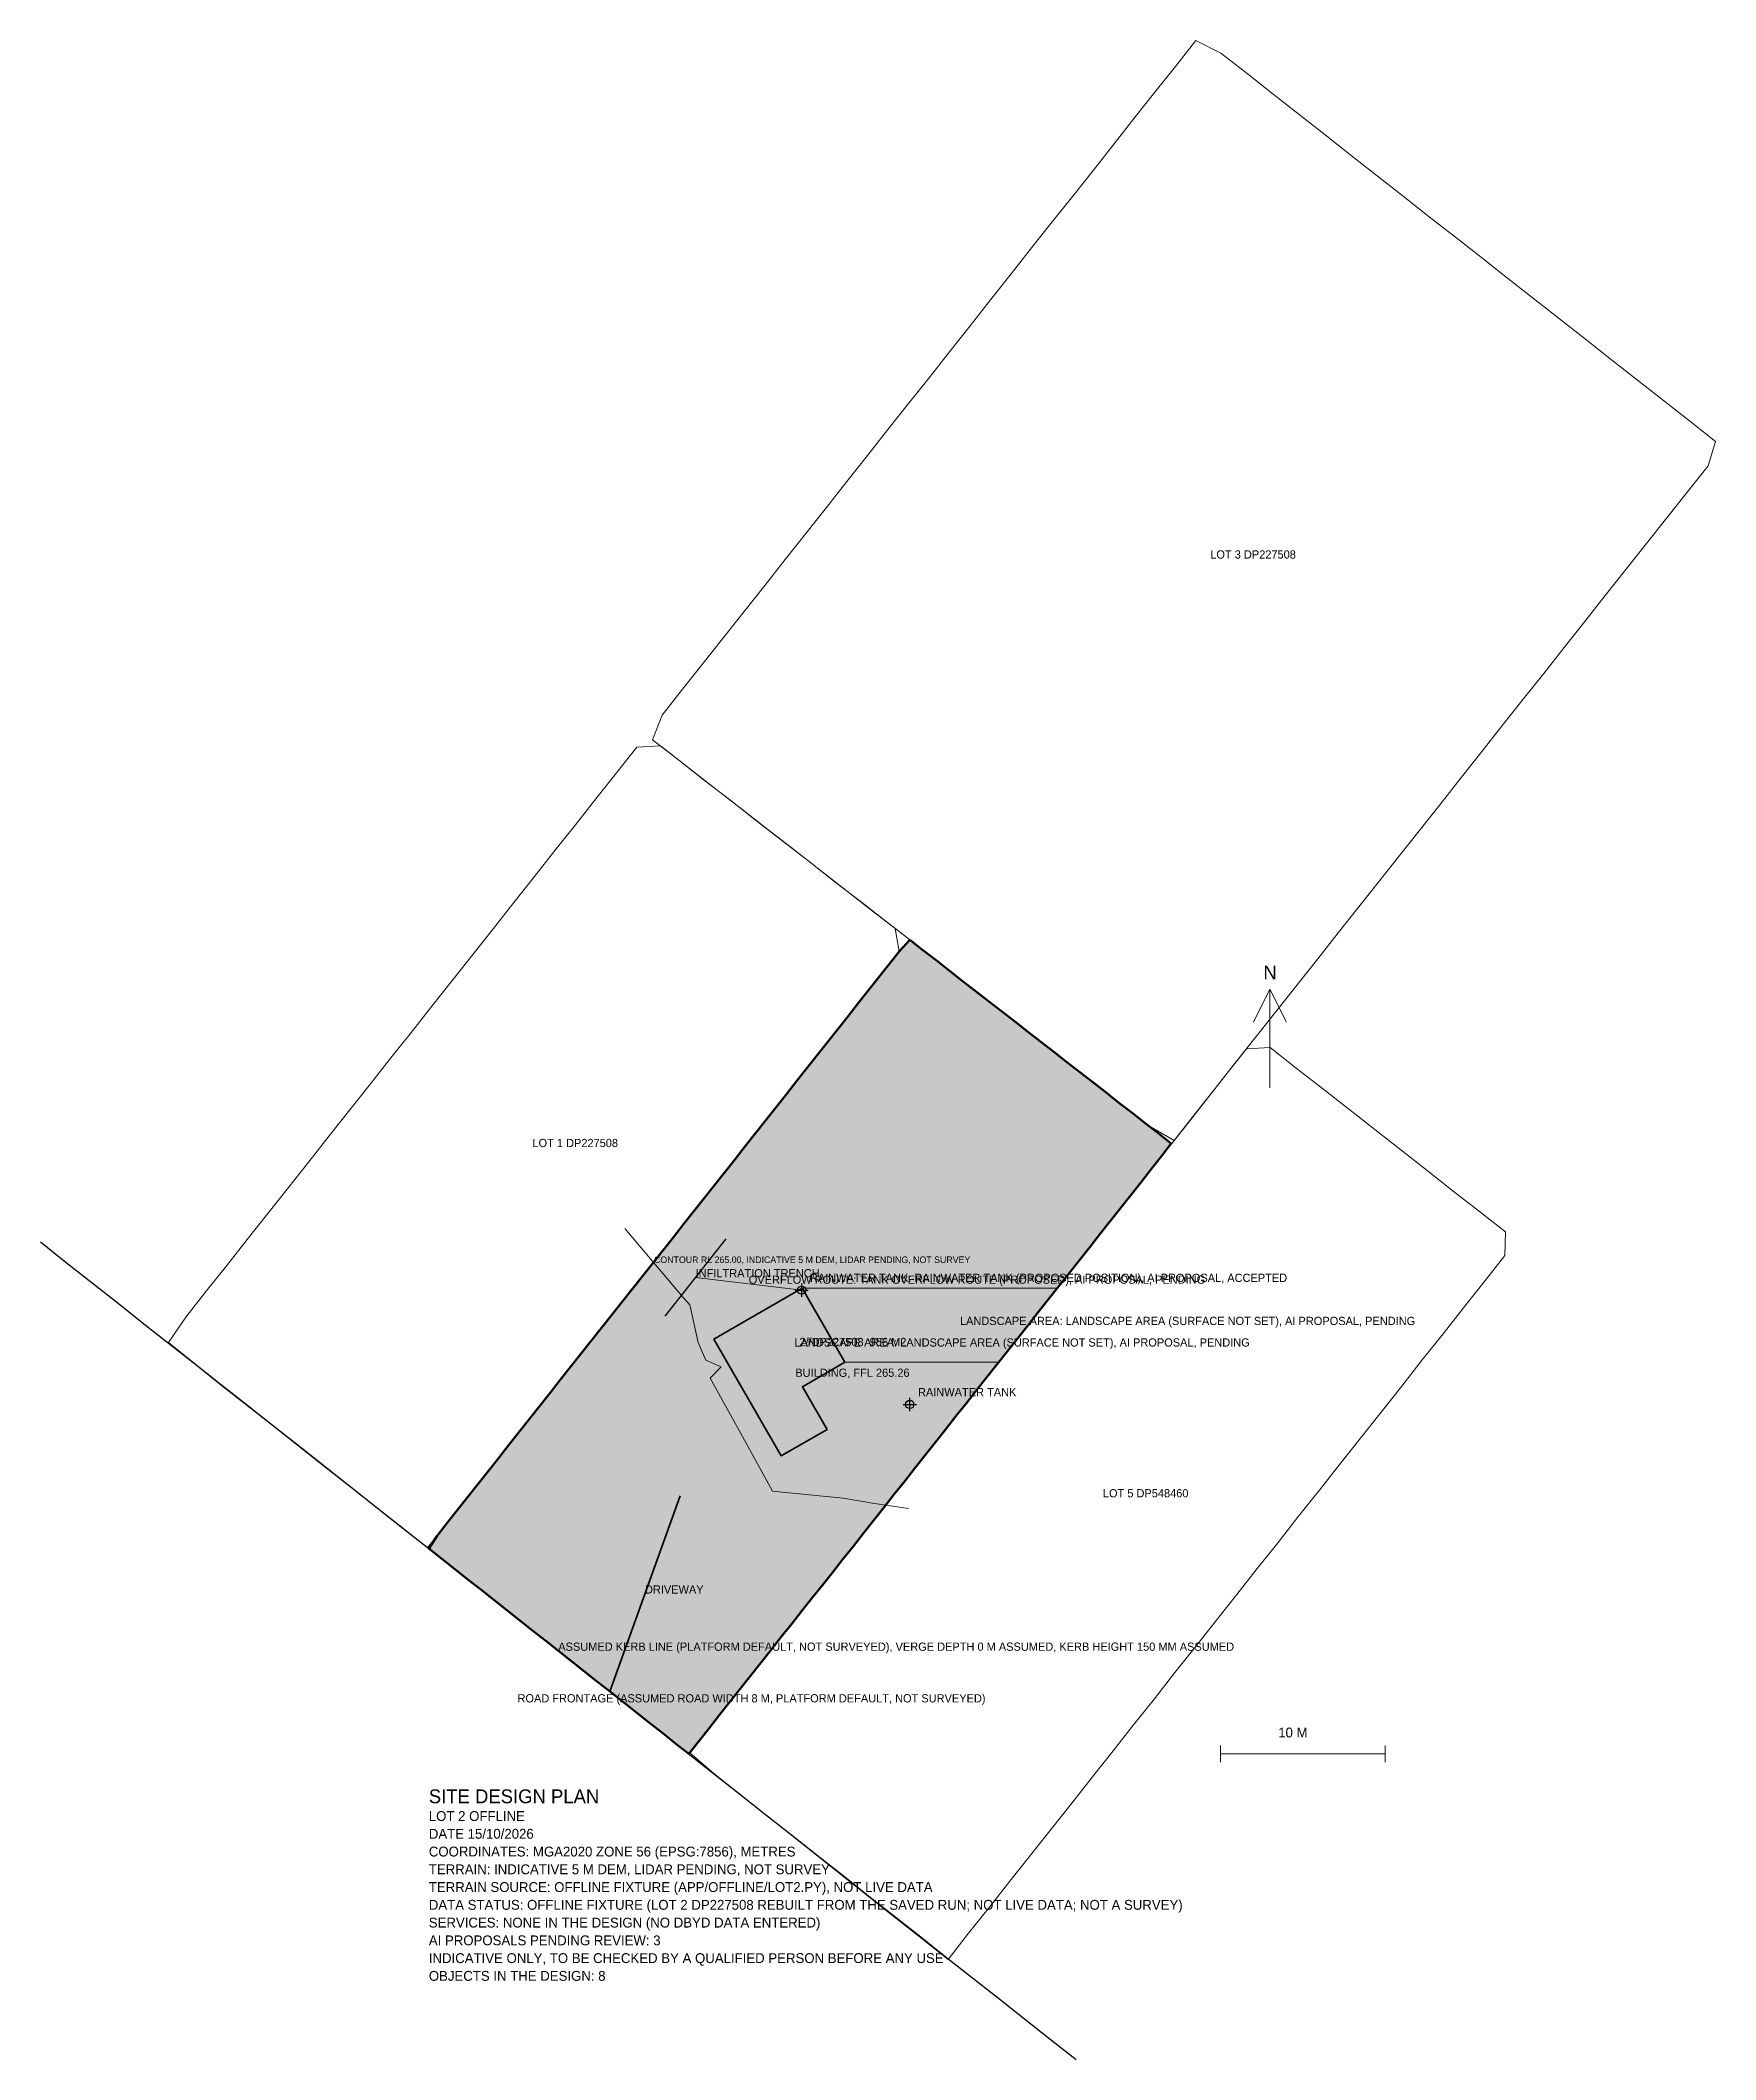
# Model space of a CAD drawing. Header units: metres. Extents: x 238420 to 238522, y 6569503 to 6569626.
import ezdxf

# ---------------------------------------------------------------- set-up
doc = ezdxf.new("R2010")
doc.units = ezdxf.units.M
for name, color, linetype, lineweight in [('JCS-ANNO-NOTE-TEXT', 7, 'CONTINUOUS', 18), ('JCS-ANNO-NRTH-LINE', 7, 'CONTINUOUS', 18), ('JCS-ANNO-NRTH-TEXT', 7, 'CONTINUOUS', 18), ('JCS-SITE-ADJN-LINE', 9, 'CONTINUOUS', 13), ('JCS-SITE-BLDP-HATCH', 7, 'CONTINUOUS', 35), ('JCS-SITE-BLDP-LINE', 7, 'CONTINUOUS', 35), ('JCS-SITE-BLDP-TEXT', 7, 'CONTINUOUS', 35), ('JCS-SITE-BNDY-LINE', 7, 'CONTINUOUS', 50), ('JCS-SITE-CONT-LINE', 8, 'CONTINUOUS', 13), ('JCS-SITE-CONT-TEXT', 8, 'CONTINUOUS', 13), ('JCS-SITE-DRVP-LINE', 8, 'CONTINUOUS', 35), ('JCS-SITE-DRVP-TEXT', 8, 'CONTINUOUS', 35), ('JCS-SITE-KERB-LINE', 7, 'CONTINUOUS', 25), ('JCS-SITE-LNDP-HATCH', 3, 'CONTINUOUS', 18), ('JCS-SITE-LNDP-LINE', 3, 'CONTINUOUS', 18), ('JCS-SITE-LNDP-TEXT', 3, 'CONTINUOUS', 18), ('JCS-SITE-LOTS-TEXT', 7, 'CONTINUOUS', 13), ('JCS-SITE-OFRP-LINE', 5, 'CONTINUOUS', 18), ('JCS-SITE-OFRP-TEXT', 5, 'CONTINUOUS', 18), ('JCS-SITE-RWTP-LINE', 5, 'CONTINUOUS', 25), ('JCS-SITE-RWTP-TEXT', 5, 'CONTINUOUS', 25), ('JCS-SITE-TRNP-LINE', 5, 'CONTINUOUS', 25), ('JCS-SITE-TRNP-TEXT', 5, 'CONTINUOUS', 25)]:
    doc.layers.add(name, color=color, linetype=linetype, lineweight=lineweight)

msp = doc.modelspace()

# ---------------------------------------------------------------- hatches: boundary and pattern name
at = {"layer": 'JCS-SITE-BLDP-HATCH'}
msp.add_hatch(color=256, dxfattribs=at).paths.add_polyline_path([(238460.73, 6569546.59), (238464.83, 6569539.49), (238467.61, 6569541.09), (238466.11, 6569543.69), (238468.7, 6569545.19), (238466.1, 6569549.69)])
at = {"layer": 'JCS-SITE-LNDP-HATCH'}
for points in [[(238453.68, 6569525.73), (238452.89, 6569526.35), (238452.1, 6569526.98), (238451.31, 6569527.6), (238450.52, 6569528.23), (238448.93, 6569529.47), (238448.14, 6569530.1), (238447.35, 6569530.72), (238446.56, 6569531.35), (238444.98, 6569532.59), (238444.19, 6569533.22), (238443.4, 6569533.84), (238443.9, 6569534.62), (238444.52, 6569535.41), (238445.15, 6569536.2), (238447.02, 6569538.57), (238447.65, 6569539.36), (238448.9, 6569540.94), (238449.52, 6569541.73), (238451.39, 6569544.1), (238452.02, 6569544.89), (238453.27, 6569546.47), (238453.89, 6569547.26), (238455.77, 6569549.63), (238456.39, 6569550.42), (238457.64, 6569552), (238458.27, 6569552.79), (238458.89, 6569553.58), (238459.52, 6569554.37), (238460.14, 6569555.16), (238460.77, 6569555.95), (238462.64, 6569558.32), (238463.26, 6569559.11), (238464.51, 6569560.69), (238465.14, 6569561.48), (238467.01, 6569563.85), (238467.64, 6569564.64), (238468.89, 6569566.22), (238469.51, 6569567.01), (238471.39, 6569569.38), (238472.01, 6569570.17), (238472.65, 6569570.86), (238473.44, 6569570.24), (238474.24, 6569569.62), (238475.03, 6569569), (238475.83, 6569568.38), (238476.62, 6569567.76), (238477.42, 6569567.14), (238478.21, 6569566.53), (238479.01, 6569565.91), (238480.6, 6569564.67), (238481.39, 6569564.05), (238482.18, 6569563.43), (238482.98, 6569562.81), (238484.57, 6569561.58), (238485.36, 6569560.96), (238486.16, 6569560.34), (238486.95, 6569559.72), (238488.54, 6569558.48), (238487.95, 6569557.7), (238486.7, 6569556.12), (238486.08, 6569555.33), (238485.45, 6569554.54), (238484.2, 6569552.96), (238483.58, 6569552.17), (238481.7, 6569549.8), (238481.62, 6569549.69), (238466.1, 6569549.69), (238460.73, 6569546.59), (238464.83, 6569539.49), (238467.61, 6569541.09), (238466.11, 6569543.69), (238468.7, 6569545.19), (238478.06, 6569545.19), (238477.95, 6569545.06), (238476.08, 6569542.69), (238475.45, 6569541.9), (238474.83, 6569541.11), (238473.58, 6569539.53), (238472.95, 6569538.74), (238471.08, 6569536.37), (238470.46, 6569535.58), (238468.58, 6569533.21), (238467.96, 6569532.42), (238466.08, 6569530.05), (238465.46, 6569529.26), (238464.83, 6569528.47), (238464.21, 6569527.68), (238463.58, 6569526.89), (238462.96, 6569526.1), (238461.08, 6569523.73), (238460.46, 6569522.94), (238459.21, 6569521.36), (238458.42, 6569521.98), (238457.63, 6569522.61), (238456.84, 6569523.23), (238456.05, 6569523.86), (238454.47, 6569525.11)], [(238478.06, 6569545.19), (238468.7, 6569545.19), (238466.1, 6569549.69), (238481.62, 6569549.69), (238481.08, 6569549.01), (238478.58, 6569545.85)]]:
    msp.add_hatch(color=256, dxfattribs=at).paths.add_polyline_path(points)

# ---------------------------------------------------------------- linework, layer by layer
at = {"layer": 'JCS-ANNO-NRTH-LINE'}
for p, q in [((238494.54, 6569561.86), (238494.54, 6569567.86)), ((238491.54, 6569520.86), (238491.54, 6569521.86)), ((238491.54, 6569521.36), (238501.54, 6569521.36)), ((238501.54, 6569520.86), (238501.54, 6569521.86))]:
    msp.add_line(p, q, dxfattribs=at)
msp.add_lwpolyline([(238493.54, 6569565.86), (238494.54, 6569567.86), (238495.54, 6569565.86)], dxfattribs=at)
at = {"layer": 'JCS-SITE-ADJN-LINE'}
for p, q in [((238488.79, 6569623.98), (238490.04, 6569625.56)), ((238490.04, 6569625.56), (238491.56, 6569624.78)), ((238487.54, 6569622.41), (238488.79, 6569623.98)), ((238491.56, 6569624.78), (238493.15, 6569623.54)), ((238493.15, 6569623.54), (238494.73, 6569622.3)), ((238486.29, 6569620.83), (238487.54, 6569622.41)), ((238494.73, 6569622.3), (238496.31, 6569621.05)), ((238485.04, 6569619.25), (238486.29, 6569620.83)), ((238496.31, 6569621.05), (238497.89, 6569619.81)), ((238483.8, 6569617.67), (238485.04, 6569619.25)), ((238497.89, 6569619.81), (238499.48, 6569618.57)), ((238499.48, 6569618.57), (238501.06, 6569617.33)), ((238482.55, 6569616.09), (238483.8, 6569617.67)), ((238501.06, 6569617.33), (238502.64, 6569616.08)), ((238481.3, 6569614.52), (238482.55, 6569616.09)), ((238502.64, 6569616.08), (238504.22, 6569614.84)), ((238480.05, 6569612.94), (238481.3, 6569614.52)), ((238504.22, 6569614.84), (238505.81, 6569613.6)), ((238478.8, 6569611.36), (238480.05, 6569612.94)), ((238505.81, 6569613.6), (238507.39, 6569612.36)), ((238507.39, 6569612.36), (238508.97, 6569611.11)), ((238477.55, 6569609.78), (238478.8, 6569611.36)), ((238508.97, 6569611.11), (238510.55, 6569609.87)), ((238476.31, 6569608.2), (238477.55, 6569609.78)), ((238510.55, 6569609.87), (238512.14, 6569608.63)), ((238475.06, 6569606.63), (238476.31, 6569608.2)), ((238512.14, 6569608.63), (238513.72, 6569607.39)), ((238513.72, 6569607.39), (238515.3, 6569606.14)), ((238473.81, 6569605.05), (238475.06, 6569606.63)), ((238515.3, 6569606.14), (238516.88, 6569604.9)), ((238472.56, 6569603.47), (238473.81, 6569605.05)), ((238516.88, 6569604.9), (238518.47, 6569603.66)), ((238471.31, 6569601.89), (238472.56, 6569603.47)), ((238518.47, 6569603.66), (238520.05, 6569602.42)), ((238470.07, 6569600.31), (238471.31, 6569601.89)), ((238520.05, 6569602.42), (238521.63, 6569601.17)), ((238521.63, 6569601.17), (238521.17, 6569599.69)), ((238468.82, 6569598.74), (238470.07, 6569600.31)), ((238521.17, 6569599.69), (238519.92, 6569598.11)), ((238467.57, 6569597.16), (238468.82, 6569598.74)), ((238519.92, 6569598.11), (238518.67, 6569596.53)), ((238466.32, 6569595.58), (238467.57, 6569597.16)), ((238518.67, 6569596.53), (238517.42, 6569594.96)), ((238465.07, 6569594), (238466.32, 6569595.58)), ((238517.42, 6569594.96), (238516.17, 6569593.38)), ((238463.83, 6569592.42), (238465.07, 6569594)), ((238516.17, 6569593.38), (238514.92, 6569591.8)), ((238462.58, 6569590.84), (238463.83, 6569592.42)), ((238461.33, 6569589.27), (238462.58, 6569590.84)), ((238514.92, 6569591.8), (238513.68, 6569590.22)), ((238513.68, 6569590.22), (238512.43, 6569588.65)), ((238460.08, 6569587.69), (238461.33, 6569589.27)), ((238512.43, 6569588.65), (238511.18, 6569587.07)), ((238458.83, 6569586.11), (238460.08, 6569587.69)), ((238511.18, 6569587.07), (238509.93, 6569585.49)), ((238457.59, 6569584.53), (238458.83, 6569586.11)), ((238509.93, 6569585.49), (238508.68, 6569583.91)), ((238457, 6569583.03), (238457.59, 6569584.53)), ((238508.68, 6569583.91), (238507.43, 6569582.33)), ((238454.81, 6569581.01), (238456.05, 6569582.59)), ((238456.05, 6569582.59), (238457.48, 6569582.66)), ((238458.59, 6569581.8), (238457, 6569583.03)), ((238457.48, 6569582.66), (238459.07, 6569581.42)), ((238507.43, 6569582.33), (238506.18, 6569580.76)), ((238453.56, 6569579.44), (238454.81, 6569581.01)), ((238460.17, 6569580.56), (238458.59, 6569581.8)), ((238459.07, 6569581.42), (238460.65, 6569580.19)), ((238461.76, 6569579.33), (238460.17, 6569580.56)), ((238460.65, 6569580.19), (238462.24, 6569578.96)), ((238506.18, 6569580.76), (238504.94, 6569579.18)), ((238452.31, 6569577.86), (238453.56, 6569579.44)), ((238463.35, 6569578.09), (238461.76, 6569579.33)), ((238462.24, 6569578.96), (238463.83, 6569577.72)), ((238504.94, 6569579.18), (238503.69, 6569577.6)), ((238451.07, 6569576.29), (238452.31, 6569577.86)), ((238464.94, 6569576.85), (238463.35, 6569578.09)), ((238463.83, 6569577.72), (238465.41, 6569576.49)), ((238503.69, 6569577.6), (238502.44, 6569576.02)), ((238449.82, 6569574.71), (238451.07, 6569576.29)), ((238466.53, 6569575.62), (238464.94, 6569576.85)), ((238465.41, 6569576.49), (238467, 6569575.25)), ((238502.44, 6569576.02), (238501.19, 6569574.45)), ((238468.11, 6569574.38), (238466.53, 6569575.62)), ((238467, 6569575.25), (238468.58, 6569574.02)), ((238448.57, 6569573.13), (238449.82, 6569574.71)), ((238469.7, 6569573.15), (238468.11, 6569574.38)), ((238468.58, 6569574.02), (238470.17, 6569572.78)), ((238501.19, 6569574.45), (238499.94, 6569572.87)), ((238447.33, 6569571.56), (238448.57, 6569573.13)), ((238471.29, 6569571.91), (238469.7, 6569573.15)), ((238470.17, 6569572.78), (238471.76, 6569571.55)), ((238499.94, 6569572.87), (238498.69, 6569571.29)), ((238446.08, 6569569.98), (238447.33, 6569571.56)), ((238472.88, 6569570.68), (238471.29, 6569571.91)), ((238471.76, 6569571.55), (238472, 6569570.15)), ((238498.69, 6569571.29), (238497.45, 6569569.71)), ((238444.83, 6569568.41), (238446.08, 6569569.98)), ((238472, 6569570.15), (238470.75, 6569568.58)), ((238474.46, 6569569.44), (238472.88, 6569570.68)), ((238476.05, 6569568.21), (238474.46, 6569569.44)), ((238497.45, 6569569.71), (238496.2, 6569568.13)), ((238443.59, 6569566.83), (238444.83, 6569568.41)), ((238470.75, 6569568.58), (238469.51, 6569567)), ((238477.64, 6569566.97), (238476.05, 6569568.21)), ((238496.2, 6569568.13), (238494.95, 6569566.56)), ((238442.34, 6569565.25), (238443.59, 6569566.83)), ((238469.51, 6569567), (238468.26, 6569565.42)), ((238479.23, 6569565.73), (238477.64, 6569566.97)), ((238494.95, 6569566.56), (238493.7, 6569564.98)), ((238441.09, 6569563.68), (238442.34, 6569565.25)), ((238468.26, 6569565.42), (238467.01, 6569563.85)), ((238480.82, 6569564.5), (238479.23, 6569565.73)), ((238493.7, 6569564.98), (238492.45, 6569563.4)), ((238467.01, 6569563.85), (238465.77, 6569562.27)), ((238482.4, 6569563.26), (238480.82, 6569564.5)), ((238491.86, 6569562.65), (238493.11, 6569564.24)), ((238493.11, 6569564.24), (238494.55, 6569564.32)), ((238494.55, 6569564.32), (238496.14, 6569563.07)), ((238439.85, 6569562.1), (238441.09, 6569563.68)), ((238483.99, 6569562.03), (238482.4, 6569563.26)), ((238490.61, 6569561.07), (238491.86, 6569562.65)), ((238492.45, 6569563.4), (238491.21, 6569561.82)), ((238496.14, 6569563.07), (238497.73, 6569561.83)), ((238438.6, 6569560.53), (238439.85, 6569562.1)), ((238465.77, 6569562.27), (238464.52, 6569560.7)), ((238485.58, 6569560.79), (238483.99, 6569562.03)), ((238491.21, 6569561.82), (238489.96, 6569560.24)), ((238497.73, 6569561.83), (238499.32, 6569560.58)), ((238437.35, 6569558.95), (238438.6, 6569560.53)), ((238464.52, 6569560.7), (238463.27, 6569559.12)), ((238487.17, 6569559.55), (238485.58, 6569560.79)), ((238489.96, 6569560.24), (238488.71, 6569558.66)), ((238489.36, 6569559.48), (238490.61, 6569561.07)), ((238499.32, 6569560.58), (238500.91, 6569559.33)), ((238436.1, 6569557.37), (238437.35, 6569558.95)), ((238463.27, 6569559.12), (238462.03, 6569557.54)), ((238488.71, 6569558.66), (238487.17, 6569559.55)), ((238488.1, 6569557.89), (238489.36, 6569559.48)), ((238500.91, 6569559.33), (238502.5, 6569558.09)), ((238486.85, 6569556.31), (238488.1, 6569557.89)), ((238502.5, 6569558.09), (238504.09, 6569556.84)), ((238434.86, 6569555.8), (238436.1, 6569557.37)), ((238462.03, 6569557.54), (238460.78, 6569555.97)), ((238504.09, 6569556.84), (238505.68, 6569555.59)), ((238433.61, 6569554.22), (238434.86, 6569555.8)), ((238460.78, 6569555.97), (238459.54, 6569554.39)), ((238485.6, 6569554.72), (238486.85, 6569556.31)), ((238505.68, 6569555.59), (238507.27, 6569554.35)), ((238432.36, 6569552.65), (238433.61, 6569554.22)), ((238459.54, 6569554.39), (238458.29, 6569552.82)), ((238484.34, 6569553.14), (238485.6, 6569554.72)), ((238507.27, 6569554.35), (238508.86, 6569553.1)), ((238458.29, 6569552.82), (238457.04, 6569551.24)), ((238483.09, 6569551.55), (238484.34, 6569553.14)), ((238508.86, 6569553.1), (238508.82, 6569551.66)), ((238431.12, 6569551.07), (238432.36, 6569552.65)), ((238481.83, 6569549.97), (238483.09, 6569551.55)), ((238508.82, 6569551.66), (238507.57, 6569550.07)), ((238429.87, 6569549.49), (238431.12, 6569551.07)), ((238457.04, 6569551.24), (238455.8, 6569549.66)), ((238428.62, 6569547.92), (238429.87, 6569549.49)), ((238455.8, 6569549.66), (238454.55, 6569548.09)), ((238480.58, 6569548.38), (238481.83, 6569549.97)), ((238507.57, 6569550.07), (238506.31, 6569548.49)), ((238427.57, 6569546.37), (238428.62, 6569547.92)), ((238454.55, 6569548.09), (238453.3, 6569546.51)), ((238479.33, 6569546.8), (238480.58, 6569548.38)), ((238506.31, 6569548.49), (238505.06, 6569546.9)), ((238478.07, 6569545.21), (238479.33, 6569546.8)), ((238505.06, 6569546.9), (238503.8, 6569545.32)), ((238429.14, 6569545.12), (238427.57, 6569546.37)), ((238453.3, 6569546.51), (238452.06, 6569544.93)), ((238503.8, 6569545.32), (238502.55, 6569543.73)), ((238430.72, 6569543.87), (238429.14, 6569545.12)), ((238452.06, 6569544.93), (238450.81, 6569543.36)), ((238476.82, 6569543.63), (238478.07, 6569545.21)), ((238432.3, 6569542.63), (238430.72, 6569543.87)), ((238450.81, 6569543.36), (238449.56, 6569541.78)), ((238475.57, 6569542.04), (238476.82, 6569543.63)), ((238502.55, 6569543.73), (238501.3, 6569542.15)), ((238433.87, 6569541.38), (238432.3, 6569542.63)), ((238449.56, 6569541.78), (238448.32, 6569540.21)), ((238474.31, 6569540.46), (238475.57, 6569542.04)), ((238501.3, 6569542.15), (238500.04, 6569540.56)), ((238435.45, 6569540.13), (238433.87, 6569541.38)), ((238473.06, 6569538.87), (238474.31, 6569540.46)), ((238500.04, 6569540.56), (238498.79, 6569538.98)), ((238437.02, 6569538.89), (238435.45, 6569540.13)), ((238448.32, 6569540.21), (238447.07, 6569538.63)), ((238438.6, 6569537.64), (238437.02, 6569538.89)), ((238447.07, 6569538.63), (238445.82, 6569537.05)), ((238471.8, 6569537.29), (238473.06, 6569538.87)), ((238498.79, 6569538.98), (238497.54, 6569537.39)), ((238440.18, 6569536.39), (238438.6, 6569537.64)), ((238445.82, 6569537.05), (238444.58, 6569535.48)), ((238470.55, 6569535.7), (238471.8, 6569537.29)), ((238497.54, 6569537.39), (238496.28, 6569535.81)), ((238441.75, 6569535.15), (238440.18, 6569536.39)), ((238469.3, 6569534.12), (238470.55, 6569535.7)), ((238496.28, 6569535.81), (238495.03, 6569534.22)), ((238443.33, 6569533.9), (238441.75, 6569535.15)), ((238444.58, 6569535.48), (238443.33, 6569533.9)), ((238468.04, 6569532.53), (238469.3, 6569534.12)), ((238495.03, 6569534.22), (238493.77, 6569532.64)), ((238466.79, 6569530.95), (238468.04, 6569532.53)), ((238493.77, 6569532.64), (238492.52, 6569531.05)), ((238465.54, 6569529.36), (238466.79, 6569530.95)), ((238492.52, 6569531.05), (238491.27, 6569529.47)), ((238464.28, 6569527.78), (238465.54, 6569529.36)), ((238491.27, 6569529.47), (238490.01, 6569527.88)), ((238463.03, 6569526.19), (238464.28, 6569527.78)), ((238490.01, 6569527.88), (238488.76, 6569526.3)), ((238461.78, 6569524.6), (238463.03, 6569526.19)), ((238488.76, 6569526.3), (238487.51, 6569524.71)), ((238460.52, 6569523.02), (238461.78, 6569524.6)), ((238487.51, 6569524.71), (238486.25, 6569523.13)), ((238459.27, 6569521.43), (238460.52, 6569523.02)), ((238486.25, 6569523.13), (238485, 6569521.54)), ((238460.72, 6569520.16), (238459.27, 6569521.43)), ((238485, 6569521.54), (238483.75, 6569519.96)), ((238462.3, 6569518.91), (238460.72, 6569520.16)), ((238483.75, 6569519.96), (238482.49, 6569518.37)), ((238463.89, 6569517.65), (238462.3, 6569518.91)), ((238482.49, 6569518.37), (238481.24, 6569516.79)), ((238465.47, 6569516.39), (238463.89, 6569517.65)), ((238467.05, 6569515.14), (238465.47, 6569516.39)), ((238481.24, 6569516.79), (238479.98, 6569515.2)), ((238468.64, 6569513.88), (238467.05, 6569515.14)), ((238479.98, 6569515.2), (238478.73, 6569513.62)), ((238470.22, 6569512.63), (238468.64, 6569513.88)), ((238478.73, 6569513.62), (238477.48, 6569512.03)), ((238471.8, 6569511.37), (238470.22, 6569512.63)), ((238473.39, 6569510.12), (238471.8, 6569511.37)), ((238477.48, 6569512.03), (238476.22, 6569510.45)), ((238474.97, 6569508.86), (238473.39, 6569510.12)), ((238476.22, 6569510.45), (238474.97, 6569508.86))]:
    msp.add_line(p, q, dxfattribs=at)
at = {"layer": 'JCS-SITE-BLDP-LINE'}
msp.add_lwpolyline([(238460.73, 6569546.59), (238464.83, 6569539.49), (238467.61, 6569541.09), (238466.11, 6569543.69), (238468.7, 6569545.19), (238466.1, 6569549.69)], close=True, dxfattribs=at)
at = {"layer": 'JCS-SITE-BNDY-LINE'}
for p, q in [((238472.01, 6569570.17), (238471.39, 6569569.38)), ((238472.65, 6569570.86), (238472.01, 6569570.17)), ((238473.44, 6569570.24), (238472.65, 6569570.86)), ((238474.24, 6569569.62), (238473.44, 6569570.24)), ((238471.39, 6569569.38), (238470.76, 6569568.59)), ((238475.03, 6569569), (238474.24, 6569569.62)), ((238475.83, 6569568.38), (238475.03, 6569569)), ((238470.14, 6569567.8), (238469.51, 6569567.01)), ((238470.76, 6569568.59), (238470.14, 6569567.8)), ((238476.62, 6569567.76), (238475.83, 6569568.38)), ((238477.42, 6569567.14), (238476.62, 6569567.76)), ((238468.89, 6569566.22), (238468.26, 6569565.43)), ((238469.51, 6569567.01), (238468.89, 6569566.22)), ((238478.21, 6569566.53), (238477.42, 6569567.14)), ((238479.01, 6569565.91), (238478.21, 6569566.53)), ((238468.26, 6569565.43), (238467.64, 6569564.64)), ((238479.8, 6569565.29), (238479.01, 6569565.91)), ((238480.6, 6569564.67), (238479.8, 6569565.29)), ((238467.01, 6569563.85), (238466.39, 6569563.06)), ((238467.64, 6569564.64), (238467.01, 6569563.85)), ((238481.39, 6569564.05), (238480.6, 6569564.67)), ((238482.18, 6569563.43), (238481.39, 6569564.05)), ((238466.39, 6569563.06), (238465.76, 6569562.27)), ((238482.98, 6569562.81), (238482.18, 6569563.43)), ((238483.77, 6569562.2), (238482.98, 6569562.81)), ((238465.14, 6569561.48), (238464.51, 6569560.69)), ((238465.76, 6569562.27), (238465.14, 6569561.48)), ((238484.57, 6569561.58), (238483.77, 6569562.2)), ((238485.36, 6569560.96), (238484.57, 6569561.58)), ((238464.51, 6569560.69), (238463.89, 6569559.9)), ((238486.16, 6569560.34), (238485.36, 6569560.96)), ((238486.95, 6569559.72), (238486.16, 6569560.34)), ((238463.26, 6569559.11), (238462.64, 6569558.32)), ((238463.89, 6569559.9), (238463.26, 6569559.11)), ((238487.75, 6569559.1), (238486.95, 6569559.72)), ((238488.54, 6569558.48), (238487.75, 6569559.1)), ((238462.64, 6569558.32), (238462.02, 6569557.53)), ((238487.32, 6569556.91), (238487.95, 6569557.7)), ((238487.95, 6569557.7), (238488.54, 6569558.48)), ((238461.39, 6569556.74), (238460.77, 6569555.95)), ((238462.02, 6569557.53), (238461.39, 6569556.74)), ((238486.7, 6569556.12), (238487.32, 6569556.91)), ((238460.14, 6569555.16), (238459.52, 6569554.37)), ((238460.77, 6569555.95), (238460.14, 6569555.16)), ((238485.45, 6569554.54), (238486.08, 6569555.33)), ((238486.08, 6569555.33), (238486.7, 6569556.12)), ((238459.52, 6569554.37), (238458.89, 6569553.58)), ((238484.83, 6569553.75), (238485.45, 6569554.54)), ((238458.27, 6569552.79), (238457.64, 6569552)), ((238458.89, 6569553.58), (238458.27, 6569552.79)), ((238483.58, 6569552.17), (238484.2, 6569552.96)), ((238484.2, 6569552.96), (238484.83, 6569553.75)), ((238457.64, 6569552), (238457.02, 6569551.21)), ((238482.95, 6569551.38), (238483.58, 6569552.17)), ((238456.39, 6569550.42), (238455.77, 6569549.63)), ((238457.02, 6569551.21), (238456.39, 6569550.42)), ((238481.7, 6569549.8), (238482.33, 6569550.59)), ((238482.33, 6569550.59), (238482.95, 6569551.38)), ((238455.77, 6569549.63), (238455.14, 6569548.84)), ((238480.45, 6569548.22), (238481.08, 6569549.01)), ((238481.08, 6569549.01), (238481.7, 6569549.8)), ((238454.52, 6569548.05), (238453.89, 6569547.26)), ((238455.14, 6569548.84), (238454.52, 6569548.05)), ((238479.83, 6569547.43), (238480.45, 6569548.22)), ((238453.89, 6569547.26), (238453.27, 6569546.47)), ((238478.58, 6569545.85), (238479.2, 6569546.64)), ((238479.2, 6569546.64), (238479.83, 6569547.43)), ((238452.64, 6569545.68), (238452.02, 6569544.89)), ((238453.27, 6569546.47), (238452.64, 6569545.68)), ((238477.95, 6569545.06), (238478.58, 6569545.85)), ((238451.39, 6569544.1), (238450.77, 6569543.31)), ((238452.02, 6569544.89), (238451.39, 6569544.1)), ((238476.7, 6569543.48), (238477.33, 6569544.27)), ((238477.33, 6569544.27), (238477.95, 6569545.06)), ((238450.77, 6569543.31), (238450.14, 6569542.52)), ((238476.08, 6569542.69), (238476.7, 6569543.48)), ((238449.52, 6569541.73), (238448.9, 6569540.94)), ((238450.14, 6569542.52), (238449.52, 6569541.73)), ((238474.83, 6569541.11), (238475.45, 6569541.9)), ((238475.45, 6569541.9), (238476.08, 6569542.69)), ((238448.9, 6569540.94), (238448.27, 6569540.15)), ((238474.2, 6569540.32), (238474.83, 6569541.11)), ((238447.65, 6569539.36), (238447.02, 6569538.57)), ((238448.27, 6569540.15), (238447.65, 6569539.36)), ((238472.95, 6569538.74), (238473.58, 6569539.53)), ((238473.58, 6569539.53), (238474.2, 6569540.32)), ((238447.02, 6569538.57), (238446.4, 6569537.78)), ((238471.7, 6569537.16), (238472.33, 6569537.95)), ((238472.33, 6569537.95), (238472.95, 6569538.74)), ((238445.77, 6569536.99), (238445.15, 6569536.2)), ((238446.4, 6569537.78), (238445.77, 6569536.99)), ((238471.08, 6569536.37), (238471.7, 6569537.16)), ((238445.15, 6569536.2), (238444.52, 6569535.41)), ((238469.83, 6569534.79), (238470.46, 6569535.58)), ((238470.46, 6569535.58), (238471.08, 6569536.37)), ((238443.9, 6569534.62), (238443.4, 6569533.84)), ((238444.52, 6569535.41), (238443.9, 6569534.62)), ((238469.21, 6569534), (238469.83, 6569534.79)), ((238443.4, 6569533.84), (238444.19, 6569533.22)), ((238444.19, 6569533.22), (238444.98, 6569532.59)), ((238467.96, 6569532.42), (238468.58, 6569533.21)), ((238468.58, 6569533.21), (238469.21, 6569534)), ((238444.98, 6569532.59), (238445.77, 6569531.97)), ((238445.77, 6569531.97), (238446.56, 6569531.35)), ((238467.33, 6569531.63), (238467.96, 6569532.42)), ((238446.56, 6569531.35), (238447.35, 6569530.72)), ((238447.35, 6569530.72), (238448.14, 6569530.1)), ((238466.08, 6569530.05), (238466.71, 6569530.84)), ((238466.71, 6569530.84), (238467.33, 6569531.63)), ((238448.14, 6569530.1), (238448.93, 6569529.47)), ((238448.93, 6569529.47), (238449.73, 6569528.85)), ((238465.46, 6569529.26), (238466.08, 6569530.05)), ((238449.73, 6569528.85), (238450.52, 6569528.23)), ((238450.52, 6569528.23), (238451.31, 6569527.6)), ((238464.21, 6569527.68), (238464.83, 6569528.47)), ((238464.83, 6569528.47), (238465.46, 6569529.26)), ((238451.31, 6569527.6), (238452.1, 6569526.98)), ((238452.1, 6569526.98), (238452.89, 6569526.35)), ((238462.96, 6569526.1), (238463.58, 6569526.89)), ((238463.58, 6569526.89), (238464.21, 6569527.68)), ((238452.89, 6569526.35), (238453.68, 6569525.73)), ((238453.68, 6569525.73), (238454.47, 6569525.11)), ((238462.33, 6569525.31), (238462.96, 6569526.1)), ((238454.47, 6569525.11), (238455.26, 6569524.48)), ((238455.26, 6569524.48), (238456.05, 6569523.86)), ((238461.08, 6569523.73), (238461.71, 6569524.52)), ((238461.71, 6569524.52), (238462.33, 6569525.31)), ((238456.05, 6569523.86), (238456.84, 6569523.23)), ((238456.84, 6569523.23), (238457.63, 6569522.61)), ((238460.46, 6569522.94), (238461.08, 6569523.73)), ((238457.63, 6569522.61), (238458.42, 6569521.98)), ((238458.42, 6569521.98), (238459.21, 6569521.36)), ((238459.21, 6569521.36), (238459.83, 6569522.15)), ((238459.83, 6569522.15), (238460.46, 6569522.94))]:
    msp.add_line(p, q, dxfattribs=at)
at = {"layer": 'JCS-SITE-CONT-LINE'}
for p, q in [((238455.32, 6569553.3), (238455.32, 6569553.3)), ((238455.32, 6569553.3), (238458.86, 6569549.12)), ((238458.86, 6569549.12), (238459.26, 6569548.66)), ((238459.26, 6569548.66), (238459.78, 6569546.37)), ((238460.25, 6569545.31), (238459.78, 6569546.37)), ((238461.17, 6569544.9), (238460.25, 6569545.31)), ((238460.51, 6569544.21), (238461.17, 6569544.9)), ((238460.51, 6569544.21), (238462.48, 6569540.66)), ((238462.48, 6569540.66), (238464.3, 6569537.33)), ((238465.11, 6569537.26), (238464.3, 6569537.33)), ((238465.11, 6569537.26), (238468.6, 6569536.91)), ((238470.49, 6569536.58), (238468.6, 6569536.91)), ((238470.49, 6569536.58), (238472.56, 6569536.29))]:
    msp.add_line(p, q, dxfattribs=at)
at = {"layer": 'JCS-SITE-DRVP-LINE'}
msp.add_lwpolyline([(238454.4, 6569525.16), (238458.69, 6569537.06)], dxfattribs=at)
at = {"layer": 'JCS-SITE-KERB-LINE'}
for p, q in [((238419.79, 6569552.49), (238421.36, 6569551.25)), ((238421.36, 6569551.25), (238422.93, 6569550.01)), ((238422.93, 6569550.01), (238424.51, 6569548.76)), ((238424.51, 6569548.76), (238426.08, 6569547.52)), ((238426.08, 6569547.52), (238427.66, 6569546.28)), ((238427.66, 6569546.28), (238429.23, 6569545.03)), ((238429.23, 6569545.03), (238430.8, 6569543.79)), ((238430.8, 6569543.79), (238432.38, 6569542.55)), ((238432.38, 6569542.55), (238433.95, 6569541.3)), ((238433.95, 6569541.3), (238435.53, 6569540.06)), ((238435.53, 6569540.06), (238437.1, 6569538.82)), ((238437.1, 6569538.82), (238438.68, 6569537.58)), ((238438.68, 6569537.58), (238440.25, 6569536.33)), ((238440.25, 6569536.33), (238441.83, 6569535.09)), ((238441.83, 6569535.09), (238443.4, 6569533.85)), ((238443.4, 6569533.85), (238444.97, 6569532.6)), ((238444.97, 6569532.6), (238446.55, 6569531.36)), ((238446.55, 6569531.36), (238448.12, 6569530.12)), ((238448.12, 6569530.12), (238449.7, 6569528.87)), ((238449.7, 6569528.87), (238451.27, 6569527.63)), ((238451.27, 6569527.63), (238452.84, 6569526.39)), ((238452.84, 6569526.39), (238454.42, 6569525.14)), ((238454.42, 6569525.14), (238455.99, 6569523.9)), ((238455.99, 6569523.9), (238457.57, 6569522.66)), ((238457.57, 6569522.66), (238459.14, 6569521.41)), ((238459.14, 6569521.41), (238460.71, 6569520.17)), ((238460.71, 6569520.17), (238462.29, 6569518.93)), ((238462.29, 6569518.93), (238463.86, 6569517.68)), ((238463.86, 6569517.68), (238465.44, 6569516.44)), ((238465.44, 6569516.44), (238467.01, 6569515.2)), ((238467.01, 6569515.2), (238468.59, 6569513.96)), ((238468.59, 6569513.96), (238470.16, 6569512.71)), ((238470.16, 6569512.71), (238471.73, 6569511.47)), ((238471.73, 6569511.47), (238473.31, 6569510.23)), ((238473.31, 6569510.23), (238474.88, 6569508.98)), ((238474.88, 6569508.98), (238476.46, 6569507.74)), ((238476.46, 6569507.74), (238478.03, 6569506.5)), ((238478.03, 6569506.5), (238479.61, 6569505.25)), ((238479.61, 6569505.25), (238481.18, 6569504.01)), ((238481.18, 6569504.01), (238482.75, 6569502.77))]:
    msp.add_line(p, q, dxfattribs=at)
at = {"layer": 'JCS-SITE-LNDP-LINE'}
for points in [[(238453.68, 6569525.73), (238452.89, 6569526.35), (238452.1, 6569526.98), (238451.31, 6569527.6), (238450.52, 6569528.23), (238448.93, 6569529.47), (238448.14, 6569530.1), (238447.35, 6569530.72), (238446.56, 6569531.35), (238444.98, 6569532.59), (238444.19, 6569533.22), (238443.4, 6569533.84), (238443.9, 6569534.62), (238444.52, 6569535.41), (238445.15, 6569536.2), (238447.02, 6569538.57), (238447.65, 6569539.36), (238448.9, 6569540.94), (238449.52, 6569541.73), (238451.39, 6569544.1), (238452.02, 6569544.89), (238453.27, 6569546.47), (238453.89, 6569547.26), (238455.77, 6569549.63), (238456.39, 6569550.42), (238457.64, 6569552), (238458.27, 6569552.79), (238458.89, 6569553.58), (238459.52, 6569554.37), (238460.14, 6569555.16), (238460.77, 6569555.95), (238462.64, 6569558.32), (238463.26, 6569559.11), (238464.51, 6569560.69), (238465.14, 6569561.48), (238467.01, 6569563.85), (238467.64, 6569564.64), (238468.89, 6569566.22), (238469.51, 6569567.01), (238471.39, 6569569.38), (238472.01, 6569570.17), (238472.65, 6569570.86), (238473.44, 6569570.24), (238474.24, 6569569.62), (238475.03, 6569569), (238475.83, 6569568.38), (238476.62, 6569567.76), (238477.42, 6569567.14), (238478.21, 6569566.53), (238479.01, 6569565.91), (238480.6, 6569564.67), (238481.39, 6569564.05), (238482.18, 6569563.43), (238482.98, 6569562.81), (238484.57, 6569561.58), (238485.36, 6569560.96), (238486.16, 6569560.34), (238486.95, 6569559.72), (238488.54, 6569558.48), (238487.95, 6569557.7), (238486.7, 6569556.12), (238486.08, 6569555.33), (238485.45, 6569554.54), (238484.2, 6569552.96), (238483.58, 6569552.17), (238481.7, 6569549.8), (238481.62, 6569549.69), (238466.1, 6569549.69), (238460.73, 6569546.59), (238464.83, 6569539.49), (238467.61, 6569541.09), (238466.11, 6569543.69), (238468.7, 6569545.19), (238478.06, 6569545.19), (238477.95, 6569545.06), (238476.08, 6569542.69), (238475.45, 6569541.9), (238474.83, 6569541.11), (238473.58, 6569539.53), (238472.95, 6569538.74), (238471.08, 6569536.37), (238470.46, 6569535.58), (238468.58, 6569533.21), (238467.96, 6569532.42), (238466.08, 6569530.05), (238465.46, 6569529.26), (238464.83, 6569528.47), (238464.21, 6569527.68), (238463.58, 6569526.89), (238462.96, 6569526.1), (238461.08, 6569523.73), (238460.46, 6569522.94), (238459.21, 6569521.36), (238458.42, 6569521.98), (238457.63, 6569522.61), (238456.84, 6569523.23), (238456.05, 6569523.86), (238454.47, 6569525.11)], [(238478.06, 6569545.19), (238468.7, 6569545.19), (238466.1, 6569549.69), (238481.62, 6569549.69), (238481.08, 6569549.01), (238478.58, 6569545.85)]]:
    msp.add_lwpolyline(points, close=True, dxfattribs=at)
at = {"layer": 'JCS-SITE-OFRP-LINE'}
msp.add_lwpolyline([(238466.07, 6569549.56), (238459.62, 6569550.34)], dxfattribs=at)
at = {"layer": 'JCS-SITE-RWTP-LINE'}
for p, q in [((238465.67, 6569549.56), (238466.47, 6569549.56)), ((238466.07, 6569549.16), (238466.07, 6569549.96)), ((238472.64, 6569542.21), (238472.64, 6569543.01)), ((238472.24, 6569542.61), (238473.04, 6569542.61))]:
    msp.add_line(p, q, dxfattribs=at)
for centre in [(238466.07, 6569549.56), (238472.64, 6569542.61)]:
    msp.add_circle(centre, 0.25, dxfattribs=at)
at = {"layer": 'JCS-SITE-TRNP-LINE'}
msp.add_lwpolyline([(238457.77, 6569547.98), (238461.48, 6569552.69)], dxfattribs=at)

# ---------------------------------------------------------------- texts
at = {"layer": 'JCS-ANNO-NOTE-TEXT'}
for s, height, p in [('SITE DESIGN PLAN', 0.84, (238443.4, 6569518.36)), ('LOT 2 OFFLINE', 0.6, (238443.4, 6569517.28)), ('DATE 15/10/2026', 0.6, (238443.4, 6569516.2)), ('TERRAIN: INDICATIVE 5 M DEM, LIDAR PENDING, NOT SURVEY', 0.6, (238443.4, 6569514.04)), ('COORDINATES: MGA2020 ZONE 56 (EPSG:7856), METRES', 0.6, (238443.4, 6569515.12)), ('TERRAIN SOURCE: OFFLINE FIXTURE (APP/OFFLINE/LOT2.PY), NOT LIVE DATA', 0.6, (238443.4, 6569512.96)), ('DATA STATUS: OFFLINE FIXTURE (LOT 2 DP227508 REBUILT FROM THE SAVED RUN; NOT LIVE DATA; NOT A SURVEY)', 0.6, (238443.4, 6569511.88)), ('SERVICES: NONE IN THE DESIGN (NO DBYD DATA ENTERED)', 0.6, (238443.4, 6569510.8)), ('AI PROPOSALS PENDING REVIEW: 3', 0.6, (238443.4, 6569509.72)), ('INDICATIVE ONLY, TO BE CHECKED BY A QUALIFIED PERSON BEFORE ANY USE', 0.6, (238443.4, 6569508.64)), ('OBJECTS IN THE DESIGN: 8', 0.6, (238443.4, 6569507.56))]:
    msp.add_text(s, height=height, dxfattribs=at).set_placement(p)
at = {"layer": 'JCS-ANNO-NRTH-TEXT'}
for s, height, p in [('N', 0.84, (238494.14, 6569568.46)), ('10 M', 0.6, (238495.04, 6569522.36))]:
    msp.add_text(s, height=height, dxfattribs=at).set_placement(p)
at = {"layer": 'JCS-SITE-BLDP-TEXT'}
msp.add_text('BUILDING, FFL 265.26', height=0.5, dxfattribs=at).set_placement((238465.68, 6569544.29))
at = {"layer": 'JCS-SITE-CONT-TEXT'}
msp.add_text('CONTOUR RL 265.00, INDICATIVE 5 M DEM, LIDAR PENDING, NOT SURVEY', height=0.4, dxfattribs=at).set_placement((238457.09, 6569551.21))
at = {"layer": 'JCS-SITE-DRVP-TEXT'}
msp.add_text('DRIVEWAY', height=0.5, dxfattribs=at).set_placement((238456.54, 6569531.11))
at = {"layer": 'JCS-SITE-LNDP-TEXT'}
for p in [(238475.69, 6569547.44), (238465.63, 6569546.13)]:
    msp.add_text('LANDSCAPE AREA: LANDSCAPE AREA (SURFACE NOT SET), AI PROPOSAL, PENDING', height=0.5, dxfattribs=at).set_placement(p)
at = {"layer": 'JCS-SITE-LOTS-TEXT'}
for s, p in [('LOT 3 DP227508', (238490.91, 6569594.05)), ('LOT 1 DP227508', (238449.7, 6569558.26)), ('2//DP227508  956 M2', (238465.93, 6569546.16)), ('LOT 5 DP548460', (238484.38, 6569536.96)), ('ASSUMED KERB LINE (PLATFORM DEFAULT, NOT SURVEYED), VERGE DEPTH 0 M ASSUMED, KERB HEIGHT 150 MM ASSUMED', (238451.27, 6569527.63)), ('ROAD FRONTAGE (ASSUMED ROAD WIDTH 8 M, PLATFORM DEFAULT, NOT SURVEYED)', (238448.79, 6569524.49))]:
    msp.add_text(s, height=0.5, dxfattribs=at).set_placement(p)
at = {"layer": 'JCS-SITE-OFRP-TEXT'}
msp.add_text('OVERFLOW ROUTE: TANK OVERFLOW ROUTE (PROPOSED), AI PROPOSAL, PENDING', height=0.5, dxfattribs=at).set_placement((238462.85, 6569549.95))
at = {"layer": 'JCS-SITE-RWTP-TEXT'}
for s, p in [('RAINWATER TANK: RAINWATER TANK (PROPOSED POSITION), AI PROPOSAL, ACCEPTED', (238466.57, 6569550.06)), ('RAINWATER TANK', (238473.14, 6569543.11))]:
    msp.add_text(s, height=0.5, dxfattribs=at).set_placement(p)
at = {"layer": 'JCS-SITE-TRNP-TEXT'}
msp.add_text('INFILTRATION TRENCH', height=0.5, dxfattribs=at).set_placement((238459.62, 6569550.34))

doc.saveas('drawing.dxf')
